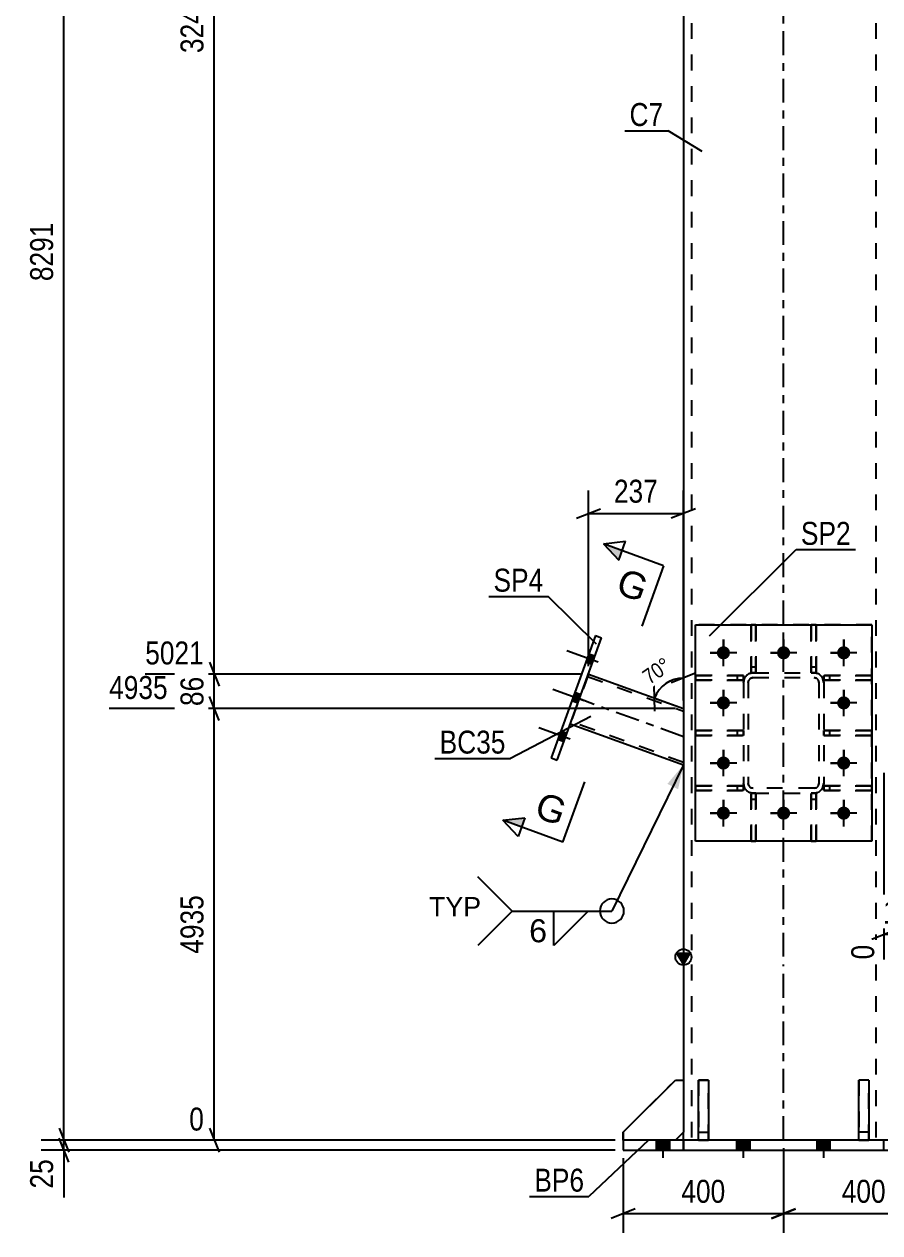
# Model space of a CAD drawing. Header units: millimetres. Extents: x 0 to 841, y 0 to 594.
# Drawn here: x 244 to 350.7, y 273.3 to 424.1 of the extents above; entities that cross this region are included whole.
import ezdxf

# ---------------------------------------------------------------- set-up
doc = ezdxf.new("R2010")
doc.units = ezdxf.units.MM
doc.linetypes.add('DXK_LINE_DOT2', pattern=[3.9198, 1.9599, -1.9599])
doc.linetypes.add('DXK_LINE_DOT3', pattern=[5.9187, 2.979, -0.9799, 0.9799, -0.9799])
doc.styles.add('Arial', font='ARIAL.TTF', dxfattribs={"height": 0.2})
doc.styles.add('Arial Narrow', font='ARIALN.TTF', dxfattribs={"height": 0.2})

# ---------------------------------------------------------------- blocks, each defined once
blk = doc.blocks.new('Part-682121983-6491 - 6415')
at = {"color": 7, "linetype": 'DXK_LINE_DOT2'}
for p, q in [((314.34, 343.02), (312.08, 336.81)), ((314.24, 342.73), (326.18, 338.39)), ((326.18, 338.71), (326.18, 331.68)), ((326.18, 332), (312.18, 337.1))]:
    blk.add_line(p, q, dxfattribs=at)
at = {"color": 2, "linetype": 'Continuous'}
for p, q in [((314.34, 343.02), (326.18, 338.71)), ((312.08, 336.81), (326.18, 331.68))]:
    blk.add_line(p, q, dxfattribs=at)
at = {"color": 7, "linetype": 'DXK_LINE_DOT3'}
blk.add_line((326.18, 335.2), (313.21, 339.91), dxfattribs=at)
blk = doc.blocks.new('Part-682121983-6431 - 6415')
at = {"color": 2, "linetype": 'Continuous'}
for p, q in [((318.68, 285.87), (325.18, 292.37)), ((325.18, 292.37), (326.18, 292.37)), ((326.18, 292.37), (326.18, 285.87)), ((318.68, 285.87), (318.68, 284.87)), ((326.18, 285.87), (325.18, 284.87))]:
    blk.add_line(p, q, dxfattribs=at)
at = {"color": 7, "linetype": 'DXK_LINE_DOT2'}
blk.add_line((325.18, 284.87), (318.68, 284.87), dxfattribs=at)
blk = doc.blocks.new('Part-682121983-6432 - 6415')
at = {"color": 7, "linetype": 'DXK_LINE_DOT2'}
for p, q in [((318.68, 285.87), (325.18, 292.37)), ((325.18, 292.37), (326.18, 292.37)), ((326.18, 292.37), (326.18, 285.87)), ((318.68, 284.87), (318.68, 285.87)), ((326.18, 285.87), (325.18, 284.87)), ((325.18, 284.87), (318.68, 284.87))]:
    blk.add_line(p, q, dxfattribs=at)
blk = doc.blocks.new('Part-682121983-6497 - 6415')
at = {"color": 7, "linetype": 'DXK_LINE_DOT2'}
for p, q in [((349.68, 335.97), (343.68, 335.97)), ((343.68, 335.97), (343.68, 335.37)), ((343.68, 335.37), (349.68, 335.37)), ((344.43, 335.37), (344.43, 335.97)), ((349.68, 335.37), (349.68, 335.97))]:
    blk.add_line(p, q, dxfattribs=at)
blk = doc.blocks.new('Part-682121983-6498 - 6415')
at = {"color": 7, "linetype": 'DXK_LINE_DOT2'}
for p, q in [((349.68, 342.84), (343.68, 342.84)), ((343.68, 342.84), (343.68, 342.24)), ((344.43, 342.24), (344.43, 342.84)), ((349.68, 342.24), (349.68, 342.84)), ((343.68, 342.24), (349.68, 342.24))]:
    blk.add_line(p, q, dxfattribs=at)
blk = doc.blocks.new('Part-682121983-6499 - 6415')
at = {"color": 7, "linetype": 'DXK_LINE_DOT2'}
for p, q in [((349.68, 329.09), (343.68, 329.09)), ((343.68, 329.09), (343.68, 328.49)), ((344.43, 328.49), (344.43, 329.09)), ((349.68, 328.49), (349.68, 329.09)), ((343.68, 328.49), (349.68, 328.49))]:
    blk.add_line(p, q, dxfattribs=at)
blk = doc.blocks.new('Part-682121983-6439 - 6415')
at = {"color": 7, "linetype": 'DXK_LINE_DOT2'}
for p, q in [((334.63, 322.17), (334.63, 328.17)), ((334.63, 328.17), (335.23, 328.17)), ((334.63, 327.42), (335.23, 327.42)), ((335.23, 328.17), (335.23, 322.17)), ((335.23, 322.17), (334.63, 322.17))]:
    blk.add_line(p, q, dxfattribs=at)
blk = doc.blocks.new('Part-682121983-6440 - 6415')
at = {"color": 7, "linetype": 'DXK_LINE_DOT2'}
for p, q in [((342.13, 343.17), (342.13, 349.17)), ((342.13, 349.17), (342.73, 349.17)), ((342.73, 349.17), (342.73, 343.17)), ((342.13, 343.92), (342.73, 343.92)), ((342.73, 343.17), (342.13, 343.17))]:
    blk.add_line(p, q, dxfattribs=at)
blk = doc.blocks.new('Part-682121983-6441 - 6415')
at = {"color": 7, "linetype": 'DXK_LINE_DOT2'}
for p, q in [((334.63, 343.17), (334.63, 349.17)), ((334.63, 349.17), (335.23, 349.17)), ((335.23, 349.17), (335.23, 343.17)), ((334.63, 343.92), (335.23, 343.92)), ((335.23, 343.17), (334.63, 343.17))]:
    blk.add_line(p, q, dxfattribs=at)
blk = doc.blocks.new('Part-682121983-6442 - 6415')
at = {"color": 7, "linetype": 'DXK_LINE_DOT2'}
for p, q in [((333.68, 335.97), (327.68, 335.97)), ((327.68, 335.97), (327.68, 335.37)), ((327.68, 335.37), (333.68, 335.37)), ((332.93, 335.37), (332.93, 335.97)), ((333.68, 335.37), (333.68, 335.97))]:
    blk.add_line(p, q, dxfattribs=at)
blk = doc.blocks.new('Part-682121983-6443 - 6415')
at = {"color": 7, "linetype": 'DXK_LINE_DOT2'}
for p, q in [((333.68, 342.84), (327.68, 342.84)), ((327.68, 342.84), (327.68, 342.24)), ((332.93, 342.24), (332.93, 342.84)), ((333.68, 342.24), (333.68, 342.84)), ((327.68, 342.24), (333.68, 342.24))]:
    blk.add_line(p, q, dxfattribs=at)
blk = doc.blocks.new('Part-682121983-6444 - 6415')
at = {"color": 7, "linetype": 'DXK_LINE_DOT2'}
for p, q in [((333.68, 329.09), (327.68, 329.09)), ((327.68, 329.09), (327.68, 328.49)), ((332.93, 328.49), (332.93, 329.09)), ((333.68, 328.49), (333.68, 329.09)), ((327.68, 328.49), (333.68, 328.49))]:
    blk.add_line(p, q, dxfattribs=at)
blk = doc.blocks.new('Part-682121983-6509 - 6415')
at = {"color": 2, "linetype": 'Continuous'}
for p, q in [((315.24, 347.82), (309.68, 332.55)), ((310.43, 332.28), (315.99, 347.55)), ((315.24, 347.82), (315.99, 347.55)), ((309.68, 332.55), (310.43, 332.28))]:
    blk.add_line(p, q, dxfattribs=at)
blk = doc.blocks.new('Part-682121983-6445 - 6415')
at = {"color": 7, "linetype": 'DXK_LINE_DOT2'}
for p, q in [((343.68, 342.24), (343.68, 342.84)), ((343.68, 342.84), (349.68, 342.84)), ((344.43, 342.24), (344.43, 342.84)), ((349.68, 342.84), (349.68, 342.24)), ((349.68, 342.24), (343.68, 342.24))]:
    blk.add_line(p, q, dxfattribs=at)
blk = doc.blocks.new('Part-682121983-6446 - 6415')
at = {"color": 7, "linetype": 'DXK_LINE_DOT2'}
for p, q in [((343.68, 328.49), (343.68, 329.09)), ((343.68, 329.09), (349.68, 329.09)), ((344.43, 328.49), (344.43, 329.09)), ((349.68, 329.09), (349.68, 328.49)), ((349.68, 328.49), (343.68, 328.49))]:
    blk.add_line(p, q, dxfattribs=at)
blk = doc.blocks.new('Part-682121983-6447 - 6415')
at = {"color": 7, "linetype": 'DXK_LINE_DOT2'}
for p, q in [((327.68, 335.97), (333.68, 335.97)), ((327.68, 335.37), (327.68, 335.97)), ((333.68, 335.37), (327.68, 335.37)), ((332.93, 335.37), (332.93, 335.97)), ((333.68, 335.97), (333.68, 335.37))]:
    blk.add_line(p, q, dxfattribs=at)
blk = doc.blocks.new('Part-682121983-6448 - 6415')
at = {"color": 7, "linetype": 'DXK_LINE_DOT2'}
for p, q in [((327.68, 342.84), (333.68, 342.84)), ((327.68, 342.24), (327.68, 342.84)), ((332.93, 342.24), (332.93, 342.84)), ((333.68, 342.84), (333.68, 342.24)), ((333.68, 342.24), (327.68, 342.24))]:
    blk.add_line(p, q, dxfattribs=at)
blk = doc.blocks.new('Part-682121983-6449 - 6415')
at = {"color": 7, "linetype": 'DXK_LINE_DOT2'}
for p, q in [((327.68, 329.09), (333.68, 329.09)), ((327.68, 328.49), (327.68, 329.09)), ((332.93, 328.49), (332.93, 329.09)), ((333.68, 329.09), (333.68, 328.49)), ((333.68, 328.49), (327.68, 328.49))]:
    blk.add_line(p, q, dxfattribs=at)
blk = doc.blocks.new('Part-682121983-6450 - 6415')
at = {"color": 7, "linetype": 'DXK_LINE_DOT2'}
for p, q in [((342.13, 322.17), (342.13, 328.17)), ((342.13, 328.17), (342.73, 328.17)), ((342.13, 327.42), (342.73, 327.42)), ((342.73, 328.17), (342.73, 322.17)), ((342.73, 322.17), (342.13, 322.17))]:
    blk.add_line(p, q, dxfattribs=at)
blk = doc.blocks.new('Part-682121983-6451 - 6415')
at = {"color": 7, "linetype": 'DXK_LINE_DOT2'}
for p, q in [((327.68, 322.17), (327.68, 349.17)), ((349.68, 349.17), (327.68, 349.17)), ((349.68, 322.17), (349.68, 349.17)), ((349.68, 322.17), (327.68, 322.17))]:
    blk.add_line(p, q, dxfattribs=at)
blk = doc.blocks.new('Part-682121983-6452 - 6415')
at = {"color": 7, "linetype": 'DXK_LINE_DOT2'}
for p, q in [((335.23, 328.17), (334.63, 328.17)), ((334.63, 328.17), (334.63, 322.17)), ((334.63, 327.42), (335.23, 327.42)), ((335.23, 322.17), (335.23, 328.17)), ((334.63, 322.17), (335.23, 322.17))]:
    blk.add_line(p, q, dxfattribs=at)
blk = doc.blocks.new('Part-682121983-6453 - 6415')
at = {"color": 7, "linetype": 'DXK_LINE_DOT2'}
for p, q in [((342.73, 328.17), (342.13, 328.17)), ((342.13, 328.17), (342.13, 322.17)), ((342.13, 327.42), (342.73, 327.42)), ((342.73, 322.17), (342.73, 328.17)), ((342.13, 322.17), (342.73, 322.17))]:
    blk.add_line(p, q, dxfattribs=at)
blk = doc.blocks.new('Part-682121983-6454 - 6415')
at = {"color": 7, "linetype": 'DXK_LINE_DOT2'}
for p, q in [((334.63, 349.17), (334.63, 343.17)), ((335.23, 349.17), (334.63, 349.17)), ((335.23, 343.17), (335.23, 349.17)), ((334.63, 343.92), (335.23, 343.92)), ((334.63, 343.17), (335.23, 343.17))]:
    blk.add_line(p, q, dxfattribs=at)
blk = doc.blocks.new('Part-682121983-6455 - 6415')
at = {"color": 7, "linetype": 'DXK_LINE_DOT2'}
for p, q in [((342.13, 349.17), (342.13, 343.17)), ((342.73, 349.17), (342.13, 349.17)), ((342.73, 343.17), (342.73, 349.17)), ((342.13, 343.92), (342.73, 343.92)), ((342.13, 343.17), (342.73, 343.17))]:
    blk.add_line(p, q, dxfattribs=at)
blk = doc.blocks.new('Part-682121983-6456 - 6415')
at = {"color": 7, "linetype": 'DXK_LINE_DOT2'}
for p, q in [((343.68, 335.37), (343.68, 335.97)), ((343.68, 335.97), (349.68, 335.97)), ((349.68, 335.37), (343.68, 335.37)), ((344.43, 335.37), (344.43, 335.97)), ((349.68, 335.97), (349.68, 335.37))]:
    blk.add_line(p, q, dxfattribs=at)
blk = doc.blocks.new('Part-682121983-6466 - 6415')
at = {"color": 2, "linetype": 'Continuous'}
for p, q in [((358.68, 284.87), (318.68, 284.87)), ((318.68, 284.87), (318.68, 283.62)), ((318.68, 283.62), (358.68, 283.62)), ((326.18, 283.62), (326.18, 284.87)), ((351.18, 283.62), (351.18, 284.87)), ((358.68, 283.62), (358.68, 284.87))]:
    blk.add_line(p, q, dxfattribs=at)
at = {"color": 7, "linetype": 'DXK_LINE_DOT2'}
for p, q in [((326.18, 284.87), (326.18, 283.62)), ((351.18, 283.62), (351.18, 284.87))]:
    blk.add_line(p, q, dxfattribs=at)
blk = doc.blocks.new('Part-682121983-6471 - 6415')
at = {"color": 2, "linetype": 'Continuous'}
for p, q in [((327.68, 322.17), (327.68, 349.17)), ((327.68, 349.17), (349.68, 349.17)), ((349.68, 349.17), (349.68, 322.17)), ((349.68, 322.17), (327.68, 322.17))]:
    blk.add_line(p, q, dxfattribs=at)
blk = doc.blocks.new('Part-682121983-6473 - 6415')
at = {"color": 7, "linetype": 'DXK_LINE_DOT2'}
for p, q in [((333.77, 342.43), (333.68, 341.97)), ((333.68, 341.97), (333.77, 342.43)), ((334.88, 343.17), (334.42, 343.08)), ((334.42, 343.08), (334.88, 343.17)), ((334.65, 342.52), (334.88, 342.57)), ((334.88, 342.57), (334.65, 342.52)), ((334.88, 343.17), (342.48, 343.17)), ((334.88, 342.57), (342.48, 342.57)), ((342.94, 343.08), (342.48, 343.17)), ((342.48, 343.17), (342.94, 343.08)), ((342.48, 342.57), (342.71, 342.52)), ((342.71, 342.52), (342.48, 342.57)), ((343.68, 341.97), (343.59, 342.43)), ((343.59, 342.43), (343.68, 341.97)), ((333.68, 341.97), (333.68, 329.37)), ((334.28, 341.97), (334.32, 342.2)), ((334.32, 342.2), (334.28, 341.97)), ((334.28, 341.97), (334.28, 329.37)), ((343.03, 342.2), (343.08, 341.97)), ((343.08, 341.97), (343.03, 342.2)), ((343.08, 341.97), (343.08, 329.37)), ((343.68, 341.97), (343.68, 329.37)), ((333.68, 329.37), (333.77, 328.91)), ((333.77, 328.91), (333.68, 329.37)), ((334.32, 329.14), (334.28, 329.37)), ((334.28, 329.37), (334.32, 329.14)), ((334.88, 328.77), (334.65, 328.81)), ((334.65, 328.81), (334.88, 328.77)), ((342.48, 328.77), (334.88, 328.77)), ((342.71, 328.81), (342.48, 328.77)), ((342.48, 328.77), (342.71, 328.81)), ((343.08, 329.37), (343.03, 329.14)), ((343.03, 329.14), (343.08, 329.37)), ((343.59, 328.91), (343.68, 329.37)), ((343.68, 329.37), (343.59, 328.91)), ((334.42, 328.26), (334.88, 328.17)), ((334.88, 328.17), (334.42, 328.26)), ((334.88, 328.17), (342.48, 328.17)), ((342.48, 328.17), (342.94, 328.26)), ((342.94, 328.26), (342.48, 328.17))]:
    blk.add_line(p, q, dxfattribs=at)
at = {"color": 7, "linetype": 'DXK_LINE_DOT3'}
blk.add_line((338.68, 335.67), (338.68, 335.67), dxfattribs=at)
at = {"color": 7, "linetype": 'DXK_LINE_DOT2'}
for centre, radius, start, end in [((334.88, 341.97), 1.2, 112.5, 157.5), ((334.88, 341.97), 1.2, 112.5, 157.5), ((334.88, 341.97), 0.6, 112.5, 157.5), ((334.88, 341.97), 0.6, 112.5, 157.5), ((342.48, 341.97), 0.6, 22.5, 67.5), ((342.48, 341.97), 0.6, 22.5, 67.5), ((342.48, 341.97), 1.2, 22.5, 67.5), ((342.48, 341.97), 1.2, 22.5, 67.5), ((334.88, 329.37), 1.2, 202.5, 247.5), ((334.88, 329.37), 1.2, 202.5, 247.5), ((334.88, 329.37), 0.6, 202.5, 247.5), ((334.88, 329.37), 0.6, 202.5, 247.5), ((342.48, 329.37), 0.6, 292.5, 337.5), ((342.48, 329.37), 0.6, 292.5, 337.5), ((342.48, 329.37), 1.2, 292.5, 337.5), ((342.48, 329.37), 1.2, 292.5, 337.5)]:
    blk.add_arc(centre, radius, start, end, dxfattribs=at)
blk = doc.blocks.new('Part-682121983-6476 - 6415')
at = {"color": 7, "linetype": 'DXK_LINE_DOT2'}
for p, q in [((333.77, 342.43), (333.68, 341.97)), ((333.68, 341.97), (333.77, 342.43)), ((334.88, 343.17), (334.42, 343.08)), ((334.42, 343.08), (334.88, 343.17)), ((334.65, 342.52), (334.88, 342.57)), ((334.88, 342.57), (334.65, 342.52)), ((334.88, 343.17), (342.48, 343.17)), ((334.88, 342.57), (342.48, 342.57)), ((342.94, 343.08), (342.48, 343.17)), ((342.48, 343.17), (342.94, 343.08)), ((342.48, 342.57), (342.71, 342.52)), ((342.71, 342.52), (342.48, 342.57)), ((343.68, 341.97), (343.59, 342.43)), ((343.59, 342.43), (343.68, 341.97)), ((333.68, 341.97), (333.68, 329.37)), ((334.28, 341.97), (334.32, 342.2)), ((334.32, 342.2), (334.28, 341.97)), ((334.28, 341.97), (334.28, 329.37)), ((343.03, 342.2), (343.08, 341.97)), ((343.08, 341.97), (343.03, 342.2)), ((343.08, 341.97), (343.08, 329.37)), ((343.68, 341.97), (343.68, 329.37)), ((333.68, 329.37), (333.77, 328.91)), ((333.77, 328.91), (333.68, 329.37)), ((334.32, 329.14), (334.28, 329.37)), ((334.28, 329.37), (334.32, 329.14)), ((334.88, 328.77), (334.65, 328.81)), ((334.65, 328.81), (334.88, 328.77)), ((342.48, 328.77), (334.88, 328.77)), ((342.71, 328.81), (342.48, 328.77)), ((342.48, 328.77), (342.71, 328.81)), ((343.08, 329.37), (343.03, 329.14)), ((343.03, 329.14), (343.08, 329.37)), ((343.59, 328.91), (343.68, 329.37)), ((343.68, 329.37), (343.59, 328.91)), ((334.42, 328.26), (334.88, 328.17)), ((334.88, 328.17), (334.42, 328.26)), ((334.88, 328.17), (342.48, 328.17)), ((342.48, 328.17), (342.94, 328.26)), ((342.94, 328.26), (342.48, 328.17))]:
    blk.add_line(p, q, dxfattribs=at)
at = {"color": 7, "linetype": 'DXK_LINE_DOT3'}
blk.add_line((338.68, 335.67), (338.68, 335.67), dxfattribs=at)
at = {"color": 7, "linetype": 'DXK_LINE_DOT2'}
for centre, radius, start, end in [((334.88, 341.97), 1.2, 112.5, 157.5), ((334.88, 341.97), 1.2, 112.5, 157.5), ((334.88, 341.97), 0.6, 112.5, 157.5), ((334.88, 341.97), 0.6, 112.5, 157.5), ((342.48, 341.97), 0.6, 22.5, 67.5), ((342.48, 341.97), 0.6, 22.5, 67.5), ((342.48, 341.97), 1.2, 22.5, 67.5), ((342.48, 341.97), 1.2, 22.5, 67.5), ((334.88, 329.37), 1.2, 202.5, 247.5), ((334.88, 329.37), 1.2, 202.5, 247.5), ((334.88, 329.37), 0.6, 202.5, 247.5), ((334.88, 329.37), 0.6, 202.5, 247.5), ((342.48, 329.37), 0.6, 292.5, 337.5), ((342.48, 329.37), 0.6, 292.5, 337.5), ((342.48, 329.37), 1.2, 292.5, 337.5), ((342.48, 329.37), 1.2, 292.5, 337.5)]:
    blk.add_arc(centre, radius, start, end, dxfattribs=at)
blk = doc.blocks.new('Bolt-682121983-6527 - 6415')
at = {"color": 1, "linetype": 'Continuous'}
for p, q in [((331.18, 347.32), (331.18, 346.22)), ((338.68, 347.32), (338.68, 346.22)), ((346.18, 347.32), (346.18, 346.22)), ((329.53, 345.67), (330.63, 345.67)), ((332.83, 345.67), (331.73, 345.67)), ((337.03, 345.67), (338.13, 345.67)), ((340.33, 345.67), (339.23, 345.67)), ((344.53, 345.67), (345.63, 345.67)), ((347.83, 345.67), (346.73, 345.67)), ((331.18, 344.02), (331.18, 345.12)), ((338.68, 344.02), (338.68, 345.12)), ((346.18, 344.02), (346.18, 345.12)), ((331.18, 341.07), (331.18, 339.97)), ((346.18, 341.07), (346.18, 339.97)), ((329.53, 339.42), (330.63, 339.42)), ((332.83, 339.42), (331.73, 339.42)), ((344.53, 339.42), (345.63, 339.42)), ((347.83, 339.42), (346.73, 339.42)), ((331.18, 337.77), (331.18, 338.87)), ((346.18, 337.77), (346.18, 338.87)), ((331.18, 333.57), (331.18, 332.47)), ((346.18, 333.57), (346.18, 332.47)), ((329.53, 331.92), (330.63, 331.92)), ((332.83, 331.92), (331.73, 331.92)), ((344.53, 331.92), (345.63, 331.92)), ((347.83, 331.92), (346.73, 331.92)), ((331.18, 330.27), (331.18, 331.37)), ((346.18, 330.27), (346.18, 331.37)), ((331.18, 327.32), (331.18, 326.22)), ((338.68, 327.32), (338.68, 326.22)), ((346.18, 327.32), (346.18, 326.22)), ((329.53, 325.67), (330.63, 325.67)), ((331.18, 324.02), (331.18, 325.12)), ((332.83, 325.67), (331.73, 325.67)), ((337.03, 325.67), (338.13, 325.67)), ((338.68, 324.02), (338.68, 325.12)), ((340.33, 325.67), (339.23, 325.67)), ((344.53, 325.67), (345.63, 325.67)), ((346.18, 324.02), (346.18, 325.12)), ((347.83, 325.67), (346.73, 325.67))]:
    blk.add_line(p, q, dxfattribs=at)
blk = doc.blocks.new('Bolt-682121983-6528 - 6415')
at = {"linetype": 'Continuous'}
for points in [[(314.77, 344.21), (315.15, 345.25), (314.4, 345.52), (314.02, 344.49)], [(314.77, 344.21), (315.15, 345.25), (314.4, 345.52), (314.02, 344.49)], [(314.77, 344.21), (315.15, 345.25), (314.4, 345.52), (314.02, 344.49)], [(313.02, 339.4), (313.4, 340.43), (312.65, 340.71), (312.27, 339.67)], [(313.02, 339.4), (313.4, 340.43), (312.65, 340.71), (312.27, 339.67)], [(311.27, 334.58), (311.65, 335.62), (310.89, 335.89), (310.52, 334.86)], [(311.27, 334.58), (311.65, 335.62), (310.89, 335.89), (310.52, 334.86)], [(311.27, 334.58), (311.65, 335.62), (310.89, 335.89), (310.52, 334.86)]]:
    blk.add_hatch(color=1, dxfattribs=at).paths.add_polyline_path(points)
at = {"color": 1, "linetype": 'Continuous'}
for p, q in [((315.57, 344.51), (311.67, 345.93)), ((315.57, 344.51), (311.67, 345.93)), ((315.57, 344.51), (311.67, 345.93)), ((315.15, 345.25), (314.4, 345.52)), ((315.15, 345.25), (314.4, 345.52)), ((315.15, 345.25), (314.4, 345.52)), ((314.77, 344.21), (314.02, 344.49)), ((314.77, 344.21), (314.02, 344.49)), ((314.77, 344.21), (314.02, 344.49)), ((313.82, 339.69), (309.92, 341.11)), ((313.82, 339.69), (309.92, 341.11)), ((313.02, 339.4), (312.27, 339.67)), ((313.02, 339.4), (312.27, 339.67)), ((313.4, 340.43), (312.65, 340.71)), ((313.4, 340.43), (312.65, 340.71)), ((312.07, 334.88), (308.17, 336.3)), ((312.07, 334.88), (308.17, 336.3)), ((312.07, 334.88), (308.17, 336.3)), ((311.27, 334.58), (310.52, 334.86)), ((311.27, 334.58), (310.52, 334.86)), ((311.27, 334.58), (310.52, 334.86)), ((311.65, 335.62), (310.89, 335.89)), ((311.65, 335.62), (310.89, 335.89)), ((311.65, 335.62), (310.89, 335.89))]:
    blk.add_line(p, q, dxfattribs=at)
blk = doc.blocks.new('Bolt-682121983-6536 - 6415')
at = {"linetype": 'Continuous'}
for points in [[(322.85, 283.62), (324.5, 283.62), (324.5, 284.87), (322.85, 284.87)], [(322.85, 283.62), (324.5, 283.62), (324.5, 284.87), (322.85, 284.87)], [(332.85, 283.62), (334.5, 283.62), (334.5, 284.87), (332.85, 284.87)], [(332.85, 283.62), (334.5, 283.62), (334.5, 284.87), (332.85, 284.87)], [(342.85, 283.62), (344.5, 283.62), (344.5, 284.87), (342.85, 284.87)], [(342.85, 283.62), (344.5, 283.62), (344.5, 284.87), (342.85, 284.87)], [(352.85, 283.62), (354.5, 283.62), (354.5, 284.87), (352.85, 284.87)], [(352.85, 283.62), (354.5, 283.62), (354.5, 284.87), (352.85, 284.87)]]:
    blk.add_hatch(color=1, dxfattribs=at).paths.add_polyline_path(points)
at = {"color": 1, "linetype": 'Continuous'}
for p, q in [((322.85, 283.62), (322.85, 284.87)), ((322.85, 283.62), (322.85, 284.87)), ((323.68, 282.67), (323.68, 284.87)), ((323.68, 282.67), (323.68, 284.87)), ((324.5, 283.62), (324.5, 284.87)), ((324.5, 283.62), (324.5, 284.87)), ((332.85, 283.62), (332.85, 284.87)), ((332.85, 283.62), (332.85, 284.87)), ((333.68, 282.67), (333.68, 284.87)), ((333.68, 282.67), (333.68, 284.87)), ((334.5, 283.62), (334.5, 284.87)), ((334.5, 283.62), (334.5, 284.87)), ((342.85, 283.62), (342.85, 284.87)), ((342.85, 283.62), (342.85, 284.87)), ((343.68, 282.67), (343.68, 284.87)), ((343.68, 282.67), (343.68, 284.87)), ((344.5, 283.62), (344.5, 284.87)), ((344.5, 283.62), (344.5, 284.87)), ((352.85, 283.62), (352.85, 284.87)), ((352.85, 283.62), (352.85, 284.87)), ((353.68, 282.67), (353.68, 284.87)), ((353.68, 282.67), (353.68, 284.87)), ((354.5, 283.62), (354.5, 284.87)), ((354.5, 283.62), (354.5, 284.87))]:
    blk.add_line(p, q, dxfattribs=at)
blk = doc.blocks.new('Bolt-682121983-6537 - 6415')
at = {"linetype": 'Continuous'}
for points in [[(330.35, 345.67, -1), (332, 345.67, -1)], [(337.85, 345.67, -1), (339.5, 345.67, -1)], [(345.35, 345.67, -1), (347, 345.67, -1)], [(330.35, 339.42, -1), (332, 339.42, -1)], [(345.35, 339.42, -1), (347, 339.42, -1)], [(330.35, 331.92, -1), (332, 331.92, -1)], [(345.35, 331.92, -1), (347, 331.92, -1)], [(330.35, 325.67, -1), (332, 325.67, -1)], [(337.85, 325.67, -1), (339.5, 325.67, -1)], [(345.35, 325.67, -1), (347, 325.67, -1)]]:
    blk.add_hatch(color=1, dxfattribs=at).paths.add_polyline_path(points)
at = {"color": 1, "linetype": 'Continuous'}
for p, q in [((331.18, 344.02), (331.18, 347.32)), ((338.68, 344.02), (338.68, 347.32)), ((346.18, 344.02), (346.18, 347.32)), ((332.83, 345.67), (329.53, 345.67)), ((340.33, 345.67), (337.03, 345.67)), ((347.83, 345.67), (344.53, 345.67)), ((331.18, 337.77), (331.18, 341.07)), ((346.18, 337.77), (346.18, 341.07)), ((332.83, 339.42), (329.53, 339.42)), ((347.83, 339.42), (344.53, 339.42)), ((331.18, 330.27), (331.18, 333.57)), ((346.18, 330.27), (346.18, 333.57)), ((332.83, 331.92), (329.53, 331.92)), ((347.83, 331.92), (344.53, 331.92)), ((331.18, 324.02), (331.18, 327.32)), ((338.68, 324.02), (338.68, 327.32)), ((346.18, 324.02), (346.18, 327.32)), ((332.83, 325.67), (329.53, 325.67)), ((340.33, 325.67), (337.03, 325.67)), ((347.83, 325.67), (344.53, 325.67))]:
    blk.add_line(p, q, dxfattribs=at)
blk = doc.blocks.new('Part-682121983-6552 - 6415')
at = {"color": 7, "linetype": 'DXK_LINE_DOT2'}
for p, q in [((348.05, 292.37), (348.05, 284.87)), ((349.3, 292.37), (348.05, 292.37)), ((349.3, 284.87), (349.3, 292.37)), ((349.3, 285.87), (348.05, 285.87)), ((348.05, 284.87), (349.3, 284.87))]:
    blk.add_line(p, q, dxfattribs=at)
blk = doc.blocks.new('Part-682121983-6553 - 6415')
at = {"color": 7, "linetype": 'DXK_LINE_DOT2'}
for p, q in [((328.05, 292.37), (328.05, 284.87)), ((329.3, 292.37), (328.05, 292.37)), ((329.3, 284.87), (329.3, 292.37)), ((328.05, 285.87), (329.3, 285.87)), ((328.05, 284.87), (329.3, 284.87))]:
    blk.add_line(p, q, dxfattribs=at)
blk = doc.blocks.new('Part-682121983-6554 - 6415')
at = {"color": 2, "linetype": 'Continuous'}
for p, q in [((348.05, 284.87), (348.05, 292.37)), ((349.3, 292.37), (348.05, 292.37)), ((349.3, 292.37), (349.3, 284.87)), ((349.3, 285.87), (348.05, 285.87)), ((349.3, 284.87), (348.05, 284.87))]:
    blk.add_line(p, q, dxfattribs=at)
blk = doc.blocks.new('Part-682121983-6555 - 6415')
at = {"color": 2, "linetype": 'Continuous'}
for p, q in [((328.05, 284.87), (328.05, 292.37)), ((328.05, 292.37), (329.3, 292.37)), ((329.3, 292.37), (329.3, 284.87)), ((328.05, 285.87), (329.3, 285.87)), ((329.3, 284.87), (328.05, 284.87))]:
    blk.add_line(p, q, dxfattribs=at)
blk = doc.blocks.new('Part-682121983-6571 - 6415')
at = {"linetype": 'Continuous'}
blk.add_hatch(color=2, dxfattribs=at).paths.add_polyline_path([(326.18, 306.81), (325.38, 308.21), (326.98, 308.21)])
at = {"color": 7, "linetype": 'DXK_LINE_DOT2'}
for p, q in [((327.18, 506.53), (327.18, 307.77)), ((350.18, 506.53), (350.18, 307.77)), ((327.18, 306.77), (327.18, 284.87)), ((350.18, 306.77), (350.18, 284.87)), ((326.18, 292.37), (326.18, 285.87)), ((351.18, 284.87), (326.18, 284.87))]:
    blk.add_line(p, q, dxfattribs=at)
at = {"color": 7, "linetype": 'DXK_LINE_DOT3'}
for p, q in [((338.68, 307.77), (338.68, 506.53)), ((338.68, 284.87), (338.68, 306.77))]:
    blk.add_line(p, q, dxfattribs=at)
at = {"color": 2, "linetype": 'Continuous'}
for p, q in [((326.18, 502.3), (326.18, 307.77)), ((326.18, 306.81), (325.38, 308.21)), ((325.38, 308.21), (326.98, 308.21)), ((326.98, 308.21), (326.18, 306.81)), ((326.18, 306.77), (326.18, 292.37)), ((326.18, 284.87), (326.18, 285.87))]:
    blk.add_line(p, q, dxfattribs=at)
blk.add_circle((326.18, 307.71), 1, dxfattribs=at)
blk = doc.blocks.new('StraightDimension-682121983-6818 - 6415')
at = {"color": 7, "linetype": 'Continuous'}
for p, q in [((314.34, 344.02), (314.34, 365.9)), ((326.18, 339.71), (326.18, 365.9)), ((312.84, 362.45), (315.84, 363.65)), ((327.68, 363.65), (324.68, 362.45)), ((314.34, 363.05), (326.18, 363.05))]:
    blk.add_line(p, q, dxfattribs=at)
at = {"color": 0}
blk.add_wipeout([(323.6, 363.8), (323.6, 368), (316.92, 368), (316.92, 363.8)], dxfattribs=at)
at = {"color": 3, "style": 'Arial Narrow'}
blk.add_text('237', height=2.863, dxfattribs=at).set_placement((317.52, 364.4))
blk = doc.blocks.new('StraightDimension-682121983-34928 - 6415')
at = {"color": 7, "linetype": 'Continuous'}
for p, q in [((338.68, 283.87), (338.68, 273.31)), ((318.68, 282.62), (318.68, 273.31)), ((320.18, 276.31), (317.18, 275.11)), ((337.18, 275.11), (340.18, 276.31)), ((318.68, 275.71), (338.68, 275.71))]:
    blk.add_line(p, q, dxfattribs=at)
at = {"color": 0}
blk.add_wipeout([(332.02, 276.46), (332.02, 280.66), (325.33, 280.66), (325.33, 276.46)], dxfattribs=at)
at = {"color": 3, "style": 'Arial Narrow'}
blk.add_text('400', height=2.863, dxfattribs=at).set_placement((325.93, 277.06))
blk = doc.blocks.new('StraightDimension-682121983-21532 - 6415')
at = {"color": 7, "linetype": 'Continuous'}
for p, q in [((268.29, 337.21), (267.09, 340.21)), ((325.18, 338.71), (254.58, 338.71)), ((267.69, 284.87), (267.69, 338.71)), ((267.09, 286.37), (268.29, 283.37)), ((317.68, 284.87), (264.57, 284.87))]:
    blk.add_line(p, q, dxfattribs=at)
at = {"color": 0, "linetype": 'Continuous'}
for points in [[(262.49, 339.31), (262.49, 343.51), (253.98, 343.51), (253.98, 339.31)], [(266.99, 285.47), (266.99, 289.67), (263.97, 289.67), (263.97, 285.47)]]:
    blk.add_wipeout(points, dxfattribs=at)
at = {"color": 0}
blk.add_wipeout([(266.94, 316.04), (262.74, 316.04), (262.74, 307.53), (266.94, 307.53)], dxfattribs=at)
at = {"color": 3, "linetype": 'Continuous', "style": 'Arial Narrow'}
for s, height, p in [('4935', 2.863, (254.58, 339.91)), ('0', 2.86, (264.57, 286.07))]:
    blk.add_text(s, height=height, dxfattribs=at).set_placement(p)
at = {"color": 3, "style": 'Arial Narrow'}
blk.add_text('4935', height=2.863, rotation=90.0002, dxfattribs=at).set_placement((266.34, 308.13))
blk = doc.blocks.new('StraightDimension-682121983-34927 - 6415')
at = {"color": 7, "linetype": 'Continuous'}
for p, q in [((338.68, 283.87), (338.68, 273.31)), ((358.68, 282.62), (358.68, 273.31)), ((340.18, 276.31), (337.18, 275.11)), ((357.18, 275.11), (360.18, 276.31)), ((338.68, 275.71), (358.68, 275.71))]:
    blk.add_line(p, q, dxfattribs=at)
at = {"color": 0}
blk.add_wipeout([(352.02, 276.46), (352.02, 280.66), (345.33, 280.66), (345.33, 276.46)], dxfattribs=at)
at = {"color": 3, "style": 'Arial Narrow'}
blk.add_text('400', height=2.863, dxfattribs=at).set_placement((345.93, 277.06))
blk = doc.blocks.new('AngleDimension-682121983-6814 - 6415')
at = {"color": 7, "linetype": 'Continuous'}
for p, q in [((327.68, 343.12), (324.68, 341.92)), ((326.18, 339.71), (326.18, 342.52)), ((326.18, 342.52), (326.18, 338.71)), ((322.64, 338.4), (322.54, 341.63)), ((322.59, 340.01), (326.18, 338.71))]:
    blk.add_line(p, q, dxfattribs=at)
blk.add_arc((326.18, 338.71), 3.81, 90, 160, dxfattribs=at)
at = {"color": 0}
blk.add_wipeout([(325.41, 343.56), (323.8, 345.85), (320.28, 343.38), (321.88, 341.09)], dxfattribs=at)
at = {"color": 3, "style": 'Arial Narrow'}
blk.add_text('70°', height=1.909, rotation=35.002, dxfattribs=at).set_placement((321.98, 341.65))
blk = doc.blocks.new('StraightDimension-682121983-11243 - 6415')
at = {"color": 7, "linetype": 'Continuous'}
for p, q in [((248.94, 284.87), (248.94, 506.53)), ((248.34, 286.37), (249.54, 283.37)), ((317.68, 284.87), (246.09, 284.87))]:
    blk.add_line(p, q, dxfattribs=at)
at = {"color": 0}
blk.add_wipeout([(248.19, 399.95), (243.99, 399.95), (243.99, 391.44), (248.19, 391.44)], dxfattribs=at)
at = {"color": 3, "style": 'Arial Narrow'}
blk.add_text('8291', height=2.863, rotation=90.0002, dxfattribs=at).set_placement((247.59, 392.04))
blk = doc.blocks.new('StraightDimension-682121983-11244 - 6415')
at = {"color": 7, "linetype": 'Continuous'}
for p, q in [((248.34, 286.37), (249.54, 283.37)), ((249.54, 282.12), (248.34, 285.12)), ((317.68, 284.87), (246.09, 284.87)), ((317.68, 283.62), (246.09, 283.62)), ((248.94, 283.62), (248.94, 284.87))]:
    blk.add_line(p, q, dxfattribs=at)
at = {"color": 0}
blk.add_wipeout([(248.19, 283.09), (243.99, 283.09), (243.99, 278.24), (248.19, 278.24)], dxfattribs=at)
at = {"color": 7, "linetype": 'Continuous'}
blk.add_line((248.94, 283.62), (248.94, 277.71), dxfattribs=at)
blk.add_line((248.94, 283.62), (248.94, 277.71), dxfattribs=at)
at = {"color": 3, "style": 'Arial Narrow'}
blk.add_text('25', height=2.863, rotation=90.0002, dxfattribs=at).set_placement((247.59, 278.84))
blk = doc.blocks.new('StraightDimension-682121983-21530 - 6415')
at = {"color": 7, "linetype": 'Continuous'}
for p, q in [((267.69, 343.02), (267.69, 505.28)), ((267.09, 344.52), (268.29, 341.52)), ((313.34, 343.02), (259.08, 343.02))]:
    blk.add_line(p, q, dxfattribs=at)
at = {"color": 0}
blk.add_wipeout([(266.94, 428.4), (262.74, 428.4), (262.74, 419.89), (266.94, 419.89)], dxfattribs=at)
at = {"color": 3, "style": 'Arial Narrow'}
blk.add_text('3245', height=2.863, rotation=90.0002, dxfattribs=at).set_placement((266.34, 420.49))
blk = doc.blocks.new('StraightDimension-682121983-21531 - 6415')
at = {"color": 7, "linetype": 'Continuous'}
for p, q in [((267.09, 344.52), (268.29, 341.52)), ((313.34, 343.02), (259.08, 343.02)), ((267.69, 338.71), (267.69, 343.02)), ((268.29, 337.21), (267.09, 340.21)), ((325.18, 338.71), (254.58, 338.71))]:
    blk.add_line(p, q, dxfattribs=at)
at = {"color": 0}
blk.add_wipeout([(266.94, 343.29), (262.74, 343.29), (262.74, 338.43), (266.94, 338.43)], dxfattribs=at)
at = {"color": 3, "style": 'Arial Narrow'}
blk.add_text('86', height=2.863, rotation=90.0002, dxfattribs=at).set_placement((266.34, 339.03))
at = {"color": 0, "linetype": 'Continuous'}
blk.add_wipeout([(266.99, 343.62), (266.99, 347.82), (258.48, 347.82), (258.48, 343.62)], dxfattribs=at)
at = {"color": 3, "linetype": 'Continuous', "style": 'Arial Narrow'}
blk.add_text('5021', height=2.863, dxfattribs=at).set_placement((259.08, 344.22))
blk = doc.blocks.new('StraightDimension-682121983-21602 - 6415')
at = {"color": 7, "linetype": 'Continuous'}
for p, q in [((356.44, 339.62), (356.44, 303.76)), ((351.18, 330.68), (351.18, 307.42)), ((349.68, 309.95), (352.68, 311.15)), ((357.94, 311.15), (354.94, 309.95)), ((351.18, 310.55), (356.44, 310.55))]:
    blk.add_line(p, q, dxfattribs=at)
at = {"color": 0}
blk.add_wipeout([(357.15, 311.3), (357.15, 315.5), (350.47, 315.5), (350.47, 311.3)], dxfattribs=at)
at = {"color": 0, "linetype": 'Continuous'}
for points in [[(350.58, 309.85), (346.38, 309.85), (346.38, 306.82), (350.58, 306.82)], [(355.84, 309.85), (351.64, 309.85), (351.64, 303.16), (355.84, 303.16)]]:
    blk.add_wipeout(points, dxfattribs=at)
at = {"color": 3, "style": 'Arial Narrow'}
blk.add_text('105', height=2.863, dxfattribs=at).set_placement((351.07, 311.9))
at = {"color": 3, "linetype": 'Continuous', "style": 'Arial Narrow'}
for s, height, p in [('0', 2.86, (349.98, 307.42)), ('105', 2.863, (355.24, 303.76))]:
    blk.add_text(s, height=height, rotation=90.0002, dxfattribs=at).set_placement(p)
blk = doc.blocks.new('Mark-682121983-6487 - 6415')
at = {"color": 0}
blk.add_wipeout([(304.01, 333.1), (304.01, 336.1), (295.79, 336.1), (295.79, 333.1)], dxfattribs=at)
blk.add_wipeout([(304.01, 333.1), (304.01, 336.1), (295.79, 336.1), (295.79, 333.1)], dxfattribs=at)
at = {"color": 30, "linetype": 'Continuous'}
for p in [(314.63, 337.72), (295.19, 332.5)]:
    blk.add_line(p, (304.61, 332.5), dxfattribs=at)
at = {"color": 3, "style": 'Arial Narrow'}
blk.add_text('BC35', height=2.863, dxfattribs=at).set_placement((295.79, 333.1))
blk = doc.blocks.new('Mark-682121983-6505 - 6415')
at = {"color": 0}
blk.add_wipeout([(308.72, 353.3), (308.72, 356.3), (302.51, 356.3), (302.51, 353.3)], dxfattribs=at)
blk.add_wipeout([(308.72, 353.3), (308.72, 356.3), (302.51, 356.3), (302.51, 353.3)], dxfattribs=at)
at = {"color": 30, "linetype": 'Continuous'}
for p in [(301.91, 352.7), (315.33, 346.76)]:
    blk.add_line(p, (309.32, 352.7), dxfattribs=at)
at = {"color": 3, "style": 'Arial Narrow'}
blk.add_text('SP4', height=2.863, dxfattribs=at).set_placement((302.51, 353.3))
blk = doc.blocks.new('Mark-682121983-6462 - 6415')
at = {"color": 0}
blk.add_wipeout([(313.81, 278.45), (313.81, 281.45), (307.6, 281.45), (307.6, 278.45)], dxfattribs=at)
blk.add_wipeout([(313.81, 278.45), (313.81, 281.45), (307.6, 281.45), (307.6, 278.45)], dxfattribs=at)
at = {"color": 30, "linetype": 'Continuous'}
for p in [(321.83, 284.87), (307, 277.85)]:
    blk.add_line(p, (314.41, 277.85), dxfattribs=at)
at = {"color": 3, "style": 'Arial Narrow'}
blk.add_text('BP6', height=2.863, dxfattribs=at).set_placement((307.6, 278.45))
blk = doc.blocks.new('Mark-682121983-6467 - 6415')
at = {"color": 0}
blk.add_wipeout([(347.05, 359.14), (347.05, 362.14), (340.84, 362.14), (340.84, 359.14)], dxfattribs=at)
blk.add_wipeout([(347.05, 359.14), (347.05, 362.14), (340.84, 362.14), (340.84, 359.14)], dxfattribs=at)
at = {"color": 30, "linetype": 'Continuous'}
for p, q in [((329.45, 347.8), (340.24, 358.54)), ((340.24, 358.54), (347.65, 358.54))]:
    blk.add_line(p, q, dxfattribs=at)
at = {"color": 3, "style": 'Arial Narrow'}
blk.add_text('SP2', height=2.863, dxfattribs=at).set_placement((340.84, 359.14))
blk = doc.blocks.new('SectionMark-682121983-11393 - 6415')
at = {"linetype": 'Continuous'}
for points in [[(318.56, 358.4), (318.13, 357.23), (316.21, 359.26)], [(306.43, 325.1), (306.01, 323.92), (303.66, 324.78)]]:
    blk.add_hatch(color=6, dxfattribs=at).paths.add_polyline_path(points)
at = {"color": 6, "linetype": 'Continuous'}
for p, q in [((316.21, 359.26), (318.98, 359.58)), ((316.21, 359.26), (318.13, 357.23)), ((318.13, 357.23), (318.98, 359.58)), ((303.66, 324.78), (306.43, 325.1)), ((305.58, 322.75), (303.66, 324.78)), ((306.43, 325.1), (305.58, 322.75))]:
    blk.add_line(p, q, dxfattribs=at)
at = {"color": 0, "linetype": 'Continuous'}
for points in [[(320.99, 351.93), (322.19, 355.22), (318.77, 356.46), (317.58, 353.17)], [(310.83, 324.03), (312.03, 327.32), (308.62, 328.56), (307.42, 325.27)]]:
    blk.add_wipeout(points, dxfattribs=at)
at = {"color": 6, "linetype": 'Continuous'}
for p, q in [((323.72, 356.52), (316.21, 359.26)), ((323.72, 356.52), (320.99, 349)), ((311.17, 322.04), (313.91, 329.56)), ((311.17, 322.04), (303.66, 324.78))]:
    blk.add_line(p, q, dxfattribs=at)
at = {"color": 3, "linetype": 'Continuous', "style": 'Arial'}
for p in [(317.58, 353.17), (307.42, 325.27)]:
    blk.add_text('G', height=3.34, rotation=-20.002, dxfattribs=at).set_placement(p)
blk = doc.blocks.new('Mark-682121983-6567 - 6415')
at = {"color": 0}
blk.add_wipeout([(323.67, 411.39), (323.67, 414.39), (319.47, 414.39), (319.47, 411.39)], dxfattribs=at)
blk.add_wipeout([(323.67, 411.39), (323.67, 414.39), (319.47, 414.39), (319.47, 411.39)], dxfattribs=at)
at = {"color": 30, "linetype": 'Continuous'}
for p in [(318.87, 410.79), (328.52, 408.2)]:
    blk.add_line(p, (324.27, 410.79), dxfattribs=at)
at = {"color": 3, "style": 'Arial Narrow'}
blk.add_text('C7', height=2.863, dxfattribs=at).set_placement((319.47, 411.39))
blk = doc.blocks.new('WeldMark-682121983-6932 - 6415')
at = {"linetype": 'Continuous'}
blk.add_hatch(color=30, dxfattribs=at).paths.add_polyline_path([(324.19, 329.32), (326.18, 331.68), (325.53, 328.66)])
at = {"color": 30, "linetype": 'Continuous'}
blk.add_line((326.18, 331.68), (317.27, 313.46), dxfattribs=at)
at = {"color": 3, "linetype": 'Continuous'}
for q in [(300.56, 317.74), (300.56, 309.17)]:
    blk.add_line((304.85, 313.46), q, dxfattribs=at)
for start, end in [(90, 270), (270, 90)]:
    blk.add_arc((317.27, 313.46), 1.5, start, end, dxfattribs=at)
at = {"color": 0}
blk.add_wipeout([(309.37, 309.36), (309.37, 312.76), (306.75, 312.76), (306.75, 309.36)], dxfattribs=at)
at = {"color": 30, "linetype": 'Continuous'}
blk.add_line((304.85, 313.46), (317.27, 313.46), dxfattribs=at)
at = {"color": 3, "linetype": 'Continuous'}
for p, q in [((310.03, 313.46), (314.31, 313.46)), ((314.31, 313.46), (310.03, 309.17)), ((310.03, 309.17), (310.03, 313.46))]:
    blk.add_line(p, q, dxfattribs=at)
at = {"color": 3, "style": 'Arial'}
blk.add_text('6', height=2.87, dxfattribs=at).set_placement((306.95, 309.56))
at = {"color": 0, "linetype": 'Continuous'}
blk.add_wipeout([(300.95, 312.81), (300.95, 315.31), (294.47, 315.31), (294.47, 312.81)], dxfattribs=at)
blk.add_wipeout([(300.95, 312.81), (300.95, 315.31), (294.47, 315.31), (294.47, 312.81)], dxfattribs=at)
at = {"color": 3, "linetype": 'Continuous', "style": 'Arial'}
blk.add_text('TYP', height=2.388, dxfattribs=at).set_placement((294.47, 312.81))

msp = doc.modelspace()

# ---------------------------------------------------------------- block references
for name in ['Part-682121983-6571 - 6415', 'Part-682121983-6451 - 6415', 'Part-682121983-6471 - 6415', 'Part-682121983-6441 - 6415', 'Part-682121983-6454 - 6415', 'Part-682121983-6440 - 6415', 'Part-682121983-6455 - 6415', 'Part-682121983-6509 - 6415', 'Bolt-682121983-6527 - 6415', 'Bolt-682121983-6537 - 6415', 'Bolt-682121983-6528 - 6415', 'Part-682121983-6491 - 6415', 'Part-682121983-6443 - 6415', 'Part-682121983-6448 - 6415', 'Part-682121983-6473 - 6415', 'Part-682121983-6476 - 6415', 'Part-682121983-6498 - 6415', 'Part-682121983-6445 - 6415', 'Part-682121983-6442 - 6415', 'Part-682121983-6447 - 6415', 'Part-682121983-6497 - 6415', 'Part-682121983-6456 - 6415', 'Part-682121983-6444 - 6415', 'Part-682121983-6449 - 6415', 'Part-682121983-6499 - 6415', 'Part-682121983-6446 - 6415', 'Part-682121983-6439 - 6415', 'Part-682121983-6452 - 6415', 'Part-682121983-6450 - 6415', 'Part-682121983-6453 - 6415', 'Part-682121983-6431 - 6415', 'Part-682121983-6432 - 6415', 'Part-682121983-6553 - 6415', 'Part-682121983-6555 - 6415', 'Part-682121983-6552 - 6415', 'Part-682121983-6554 - 6415', 'Part-682121983-6466 - 6415', 'Bolt-682121983-6536 - 6415']:
    msp.add_blockref(name, (0, 0))

# ---------------------------------------------------------------- next in the draw order: block references
for name in ['StraightDimension-682121983-6818 - 6415', 'Mark-682121983-6467 - 6415', 'StraightDimension-682121983-21602 - 6415', 'StraightDimension-682121983-34928 - 6415']:
    msp.add_blockref(name, (0, 0))

# ---------------------------------------------------------------- next in the draw order: block references
for name in ['StraightDimension-682121983-21532 - 6415', 'StraightDimension-682121983-34927 - 6415']:
    msp.add_blockref(name, (0, 0))

# ---------------------------------------------------------------- next in the draw order: block references
msp.add_blockref('AngleDimension-682121983-6814 - 6415', (0, 0))

# ---------------------------------------------------------------- next in the draw order: block references
msp.add_blockref('StraightDimension-682121983-11243 - 6415', (0, 0))

# ---------------------------------------------------------------- next in the draw order: block references
for name in ['StraightDimension-682121983-21530 - 6415', 'StraightDimension-682121983-11244 - 6415']:
    msp.add_blockref(name, (0, 0))

# ---------------------------------------------------------------- next in the draw order: block references
for name in ['Mark-682121983-6567 - 6415', 'StraightDimension-682121983-21531 - 6415', 'Mark-682121983-6462 - 6415']:
    msp.add_blockref(name, (0, 0))

# ---------------------------------------------------------------- next in the draw order: block references
for name in ['Mark-682121983-6505 - 6415', 'Mark-682121983-6487 - 6415']:
    msp.add_blockref(name, (0, 0))

# ---------------------------------------------------------------- next in the draw order: block references
msp.add_blockref('SectionMark-682121983-11393 - 6415', (0, 0))

# ---------------------------------------------------------------- next in the draw order: block references
msp.add_blockref('WeldMark-682121983-6932 - 6415', (0, 0))

doc.saveas('drawing.dxf')
